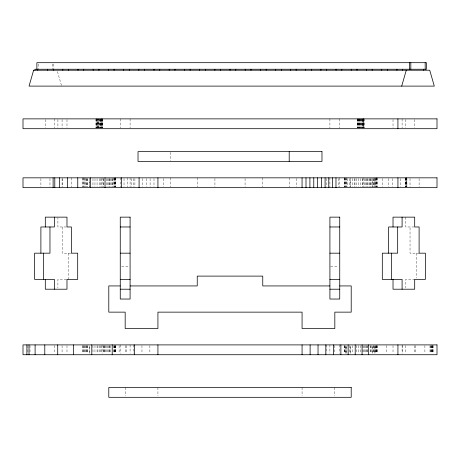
<?xml version="1.0" encoding="UTF-8"?>
<svg xmlns="http://www.w3.org/2000/svg" width="460" height="460" viewBox="0 0 460 460"><rect width="100%" height="100%" fill="white"/><g stroke="black" fill="none" stroke-linecap="round" stroke-linejoin="round"><path stroke-width="0.34" stroke-dasharray="2.3 1.72" d="M66.286 226.97L57.908 226.97L57.908 217.844M414.224 226.97L405.622 226.97L405.622 217.143M70.719 253.178L62.324 253.178L62.324 226.97M419.106 253.178L410.032 253.178L410.032 226.97M121.664 266.277L129.386 266.277M330.613 266.277L338.336 266.277M66.481 279.381L57.908 279.381L57.908 287.805M414.909 279.381L405.622 279.381L405.622 287.805M57.477 71.605L61.444 85.422M433.061 345.598L433.101 353.32M432.94 345.598L432.94 353.32M432.739 345.598L432.739 353.32M432.463 345.598L432.463 353.32M432.112 345.598L432.112 353.32M431.693 345.598L431.693 353.32M431.192 345.598L431.192 353.32M430.985 345.598L430.985 353.32M430.623 345.598L430.623 353.32M429.991 345.598L429.991 353.32M424.902 345.598L424.902 353.32M419.106 178.537L419.106 186.955M416.34 253.178L416.34 277.966M415.207 345.598L415.207 353.32M414.696 119.571L414.696 127.995M414.696 345.598L414.696 353.32M410.032 178.537L410.032 186.955M406.893 178.537L406.893 186.955L406.812 177.83M406.709 177.83L406.709 186.955M406.571 177.83L406.571 186.955M406.387 177.83L406.387 186.955M406.174 177.83L406.174 186.955M405.921 177.83L405.921 186.955M405.634 177.83L405.634 186.955M405.622 119.571L405.622 127.995M405.622 345.598L405.622 353.32M405.306 177.83L405.306 186.955M405.202 178.537L405.202 186.955M402.281 345.598L402.281 353.32M402.092 118.87L402.092 127.995M402.092 344.897L402.092 353.32M400.332 178.537L400.332 186.955M393.018 119.571L393.018 127.995M393.018 345.598L393.018 353.32M392.581 178.537L392.581 186.955M388.608 178.537L388.608 186.955M386.492 345.598L386.492 353.32M382.237 178.537L382.237 186.955M377.085 177.83L377.148 186.955M377.148 345.598L377.085 353.32M377.004 177.83L377.004 186.955M377.004 345.598L377.004 353.32M376.895 177.83L376.895 186.955M376.895 345.598L376.895 353.32M376.591 177.83L376.579 186.955M376.591 345.598L376.579 353.32M376.159 177.83L376.159 186.955M376.159 345.598L376.159 353.32M375.889 177.83L375.889 186.955M375.889 345.598L375.889 353.32M375.619 178.537L375.619 186.955M375.619 345.598L375.619 353.32M374.963 178.537L374.963 186.955L374.946 177.83M374.198 178.537L374.198 186.955M374.198 345.598L374.198 353.32M373.773 178.537L373.773 186.955M373.773 345.598L373.773 353.32M373.324 178.537L373.324 186.955M373.324 345.598L373.324 353.32M371.289 178.537L371.289 186.955M371.289 345.598L371.289 353.32M370.783 178.537L370.783 186.955M370.783 345.598L370.783 353.32M370.15 178.537L370.15 186.955M370.15 345.598L370.15 353.32M369.604 178.537L369.604 186.955M368.995 178.537L368.949 186.955M367.69 178.537L367.69 186.955M367.69 345.598L367.69 353.32M367.04 178.537L367.04 186.955M367.04 345.598L367.04 353.32M366.378 178.537L366.378 186.955M366.378 345.598L366.378 353.32M365.022 178.537L365.022 186.955M365.022 345.598L365.022 353.32M364.97 178.537L364.97 186.955M364.97 345.598L364.97 353.32M364.044 118.87L364.044 127.995L363.969 118.87M363.894 118.87L363.9 127.995M363.797 118.87L363.803 127.995M363.676 118.87L363.676 127.995M363.601 118.87L363.601 127.995M363.63 177.83L363.63 186.955M363.63 345.598L363.63 353.32M363.538 118.87L363.538 127.995M363.371 118.87L363.371 127.995M363.36 118.87L363.36 127.995M363.187 118.87L363.187 127.995M362.992 118.87L363.078 127.995M362.859 178.537L362.859 186.955M362.859 345.598L362.859 353.32M362.756 118.87L362.773 127.995M362.537 118.87L362.537 127.995M362.405 118.87L362.405 127.995M362.29 119.571L362.29 127.995M362.21 178.537L362.21 186.955M362.026 118.87L362.031 127.995M361.623 118.87L361.617 127.995M361.198 118.87L361.198 127.995M360.761 118.87L360.772 127.995M360.772 178.537L360.732 186.955M360.732 345.598L360.772 353.32M360.347 118.87L360.329 127.995M359.933 118.87L359.933 127.995M359.904 118.87L359.904 127.995M359.53 118.87L359.501 127.995M359.122 118.87L359.151 127.995M358.788 118.87L358.771 127.995M358.593 178.537L358.616 186.955M358.616 345.598L358.593 353.32M358.455 118.87L358.461 127.995M358.173 118.87L358.173 127.995M357.932 118.87L357.932 127.995M357.742 118.87L357.742 127.995M357.604 118.87L357.61 127.995M357.495 118.87L357.495 127.995M356.483 178.537L356.546 186.955M356.546 345.598L356.483 353.32M354.976 178.537L354.976 186.955M354.539 178.537L354.464 186.955M352.624 178.537L352.567 186.955M352.567 345.598L352.624 353.32M349.215 178.537L349.186 186.955M349.186 345.598L349.215 353.32M347.806 178.537L347.748 186.955M346.604 177.83L346.604 186.955L346.558 178.537M345.638 177.83L345.638 186.955L345.621 178.537M344.937 177.83L344.948 186.955M344.948 345.598L344.937 353.32M344.523 177.83L344.534 186.955M344.523 345.598L344.534 353.32M344.391 177.83L344.391 186.955M344.391 345.598L344.391 353.32M339.739 118.87L339.739 127.995M339.739 177.83L339.739 186.955M339.739 344.897L339.739 353.32M338.646 178.537L338.646 186.955M334.828 345.598L334.828 353.32M334.828 387.487L334.828 395.91M329.912 118.87L329.912 127.995M329.912 177.83L329.912 186.955M329.912 344.897L329.912 353.32M326.634 178.537L326.634 186.955M326.64 344.897L326.64 353.32M302.07 387.487L302.07 395.91M296.827 178.537L296.827 186.955M289.202 177.83L289.202 186.955M262.758 177.83L262.758 186.955M245.065 178.537L245.065 186.955M214.929 178.537L214.929 186.955M197.242 177.83L197.242 186.955M170.798 152.329L170.798 160.753M170.798 177.83L170.798 186.955M163.173 178.537L163.173 186.955M157.929 387.487L157.929 395.91M153.991 178.537L153.991 186.955M150.092 178.537L150.092 186.955M149.88 345.598L149.88 353.32M146.228 178.537L146.228 186.955M142.41 178.537L142.41 186.955M141.962 345.598L141.962 353.32M134.906 178.537L134.906 186.955M133.365 178.537L133.365 186.955M133.36 344.897L133.36 353.32M131.226 178.537L131.226 186.955M130.088 118.87L130.088 127.995M130.088 177.83L130.088 186.955M130.088 344.897L130.088 353.32M127.598 177.83L127.598 186.955M126.569 345.598L126.569 353.32M125.172 345.598L125.172 353.32M125.172 387.487L125.172 395.91M124.027 178.537L124.027 186.955M120.261 118.87L120.261 127.995M120.261 177.83L120.261 186.955M120.261 344.897L120.261 353.32M119.117 345.598L119.117 353.32M115.546 177.83L115.609 186.955M115.609 345.598L115.546 353.32M115.466 177.83L115.466 186.955M115.466 345.598L115.466 353.32M115.356 177.83L115.356 186.955M115.356 345.598L115.356 353.32M115.04 177.83L115.046 186.955M115.04 345.598L115.046 353.32M114.62 177.83L114.62 186.955M114.62 345.598L114.62 353.32M114.344 177.83L114.344 186.955M114.344 345.598L114.344 353.32M114.074 178.537L114.074 186.955M114.074 345.598L114.074 353.32M113.407 177.83L113.419 186.955M113.419 345.598L113.407 353.32M112.654 178.537L112.654 186.955M112.234 178.537L112.234 186.955M111.786 178.537L111.786 186.955M110.837 178.537L110.814 186.955M110.837 345.598L110.814 353.32M109.75 178.537L109.75 186.955M109.75 345.598L109.75 353.32M109.244 178.537L109.244 186.955M109.244 345.598L109.244 353.32M108.612 178.537L108.612 186.955M108.612 345.598L108.612 353.32M107.41 178.537L107.456 186.955M107.41 345.598L107.456 353.32M106.145 178.537L106.145 186.955M106.145 345.598L106.145 353.32M105.495 345.598L105.495 353.32M104.834 345.598L104.834 353.32M104.794 345.598L104.794 353.32M103.483 178.537L103.483 186.955M103.483 345.598L103.483 353.32M103.425 178.537L103.425 186.955M103.425 345.598L103.425 353.32M102.499 118.87L102.43 127.995M102.356 118.87L102.35 127.995M102.252 118.87L102.258 127.995M102.137 118.87L102.137 127.995M102.057 118.87L102.057 127.995M102.091 177.83L102.091 186.955M102.091 344.897L102.091 353.32M101.993 118.87L101.993 127.995M101.832 118.87L101.815 127.995M101.648 118.87L101.648 127.995M101.534 118.87L101.534 127.995M101.447 118.87L101.447 127.995M101.315 178.537L101.315 186.955M101.315 345.598L101.315 353.32M101.217 118.87L101.229 127.995M100.999 118.87L100.999 127.995M100.861 118.87L100.861 127.995M100.751 119.571L100.751 127.995M100.671 178.537L100.671 186.955M100.671 345.598L100.671 353.32M100.481 118.87L100.493 127.995M100.079 118.87L100.079 127.995M99.659 118.87L99.653 127.995M99.222 118.87L99.228 127.995M99.193 178.537L99.228 186.955M99.228 345.598L99.193 353.32M98.785 118.87L98.808 127.995M97.963 118.87L97.991 127.995M97.94 345.598L97.94 353.32M97.583 118.87L97.606 127.995M97.048 178.537L97.077 186.955M97.077 345.598L97.048 353.32M96.91 118.87L96.916 127.995M96.629 118.87L96.634 127.995M96.393 118.87L96.393 127.995M96.198 118.87L96.203 127.995M96.065 118.87L96.059 127.995M95.979 118.87L95.985 127.995M95.001 178.537L94.938 186.955M95.001 345.598L94.938 353.32M92.995 178.537L92.926 186.955M92.926 345.598L92.995 353.32M87.676 178.537L87.676 186.955M87.676 345.598L87.676 353.32M87.647 178.537L87.647 186.955M87.647 345.598L87.647 353.32M86.267 178.537L86.267 186.955M86.267 345.598L86.267 353.32M86.21 178.537L86.21 186.955M86.21 345.598L86.21 353.32M85.065 177.83L85.065 186.955M85.065 345.598L85.065 353.32M85.02 178.537L85.02 186.955M85.02 345.598L85.02 353.32M84.099 177.83L84.082 186.955M84.099 345.598L84.082 353.32M83.398 177.83L83.404 186.955M83.398 345.598L83.404 353.32M82.984 177.83L82.99 186.955M82.99 345.598L82.984 353.32M82.852 177.83L82.852 186.955M82.852 345.598L82.852 353.32M71.392 177.83L71.392 186.955M68.626 253.178L68.626 279.381M66.982 119.571L66.982 127.995M66.982 345.598L66.982 353.32M62.324 178.537L62.324 186.955M62.077 119.571L62.077 127.995M62.077 178.537L62.077 186.955M62.077 345.598L62.077 353.32M57.908 119.571L57.908 127.995M54.378 118.87L54.378 127.995M54.378 345.598L54.378 353.32M53.82 63.997L53.82 68.586M52.515 63.997L52.515 68.586M49.968 178.537L49.968 186.955M45.304 119.571L45.304 127.995M40.894 178.537L40.894 186.955M38.18 63.997L38.18 68.586M30.015 345.598L30.015 353.32M27.887 345.598L27.887 353.32M374.963 353.32L374.963 345.598L374.946 353.32M372.381 186.955L372.381 178.537L372.353 186.955M372.381 353.32L372.381 345.598L372.353 353.32M350.83 186.955L350.83 178.537L350.813 186.955M350.83 353.32L350.83 345.598L350.813 353.32M346.604 353.32L346.604 345.598L346.558 353.32M345.638 353.32L345.638 345.598L345.621 353.32M98.394 127.995L98.394 118.87L98.365 127.995M97.25 127.995L97.25 118.87L97.232 127.995M89.292 186.955L89.292 178.537L89.269 186.955M89.292 353.32L89.292 345.598L89.269 353.32"/><path stroke-width="0.69" d="M401.706 86.112L406.272 70.225M120.261 226.97L130.088 226.97M329.912 226.97L339.739 226.97M120.261 253.178L130.088 253.178M329.912 253.178L339.739 253.178M120.261 279.381L130.088 279.381M329.912 279.381L339.739 279.381M120.261 285.936L108.796 285.936L108.796 312.139L125.172 312.139L125.172 328.52L157.929 328.52L157.929 312.139L302.07 312.139L302.07 328.52L334.828 328.52L334.828 312.139L351.204 312.139L351.204 285.936L339.739 285.936M130.088 285.936L197.242 285.936L197.242 276.109L262.758 276.109L262.758 285.936L329.912 285.936M120.261 289.208L130.088 289.208M329.912 289.208L339.739 289.208M425.172 62.686L425.172 69.242M423.47 69.242L423.47 70.225M410.832 62.686L410.832 69.242M409.526 62.686L409.526 69.242M402.615 69.242L402.615 70.225M402.092 217.143L402.092 226.97L388.608 226.97L388.608 253.178M402.092 289.208L402.092 279.381L382.306 279.381L382.306 253.178L397.676 253.178L397.676 226.97M397.923 118.87L397.923 128.696M397.929 177.83L397.929 187.663M397.929 344.897L397.929 354.729M396.905 69.242L396.905 70.225M393.018 226.97L393.018 217.143L414.696 217.143L414.696 226.97L419.106 226.97L419.106 253.178L425.408 253.178L425.408 279.381L414.696 279.381L414.696 289.208L393.018 289.208L393.018 279.381M391.374 253.178L391.374 279.381M387.406 69.242L387.406 70.225M381.697 69.242L381.697 70.225M372.203 69.242L372.203 70.225M368.684 344.897L368.684 354.729M366.493 69.242L366.493 70.225M362.06 344.897L362.06 354.729M356.994 69.242L356.994 70.225M355.206 344.897L355.206 354.729M351.285 69.242L351.285 70.225M348.145 344.897L348.145 354.729M341.786 69.242L341.786 70.225M340.877 344.897L340.877 354.729M336.076 69.242L336.076 70.225M335.972 177.83L335.972 187.663M333.431 344.897L333.431 354.729M332.402 177.83L332.402 187.663M328.773 177.83L328.773 187.663M326.583 69.242L326.583 70.225M325.812 344.897L325.812 354.729M325.093 177.83L325.093 187.663M321.362 177.83L321.362 187.663M320.873 69.242L320.873 70.225M318.038 344.897L318.038 354.729M317.59 177.83L317.59 187.663M313.772 177.83L313.772 187.663M311.374 69.242L311.374 70.225M310.12 344.897L310.12 354.729M309.908 177.83L309.908 187.663M306.003 177.83L306.003 187.663M305.664 69.242L305.664 70.225M302.065 177.83L302.065 187.663M302.07 344.897L302.07 354.729M296.165 69.242L296.165 70.225M290.455 69.242L290.455 70.225M289.202 151.627L289.202 161.454M281.382 69.242L281.382 70.225M275.672 69.242L275.672 70.225M266.173 69.242L266.173 70.225M260.464 69.242L260.464 70.225M250.97 69.242L250.97 70.225M245.26 69.242L245.26 70.225M235.761 69.242L235.761 70.225M230.052 69.242L230.052 70.225M220.553 69.242L220.553 70.225M214.843 69.242L214.843 70.225M205.35 69.242L205.35 70.225M199.64 69.242L199.64 70.225M190.141 69.242L190.141 70.225M184.431 69.242L184.431 70.225M174.932 69.242L174.932 70.225M169.222 69.242L169.222 70.225M159.729 69.242L159.729 70.225M157.929 177.83L157.929 187.663M157.929 344.897L157.929 354.729M154.019 69.242L154.019 70.225M144.52 69.242L144.52 70.225M139.087 177.83L139.087 187.663M138.811 69.242L138.811 70.225M134.377 344.897L134.377 354.729M129.312 69.242L129.312 70.225M123.602 69.242L123.602 70.225M121.354 177.83L121.354 187.663M114.109 69.242L114.109 70.225M112.211 344.897L112.211 354.729M108.399 69.242L108.399 70.225M105.024 177.83L105.024 187.663M98.9 69.242L98.9 70.225M93.19 69.242L93.19 70.225M91.799 344.897L91.799 354.729M90.396 177.83L90.396 187.663M83.697 69.242L83.697 70.225M77.987 69.242L77.987 70.225M77.757 177.83L77.757 187.663M73.508 344.897L73.508 354.729M68.488 69.242L68.488 70.225M67.419 177.83L67.419 187.663M62.779 69.242L62.779 70.225M59.662 177.83L59.662 187.663M57.718 344.897L57.718 354.729M54.797 177.83L54.797 187.663M54.378 217.143L54.378 226.97L40.894 226.97L40.894 253.178M54.378 289.208L54.378 279.381L34.592 279.381L34.592 253.178L49.968 253.178L49.968 226.97M53.279 69.242L53.279 70.225M53.107 177.83L53.124 187.663M47.57 69.242L47.57 70.225M45.304 226.97L45.304 217.143L66.982 217.143L66.982 226.97L71.392 226.97L71.392 253.178L77.694 253.178L77.694 279.381L66.982 279.381L66.982 289.208L45.304 289.208L45.304 279.381M44.792 344.897L44.792 354.729M43.66 253.178L43.66 279.381M37.772 69.242L37.772 70.225M36.875 69.242L36.875 62.686L426.472 62.686L426.472 69.242L34.92 69.242L34.92 70.225M35.098 344.897L35.098 354.729M29.014 344.897L29.014 354.729M26.898 344.897L26.898 354.729M33.614 70.225L29.055 86.112L434.297 86.112L429.732 70.225L33.614 70.225M437 118.87L23 118.87L23 128.696L437 128.696L437 118.87M321.977 151.627L138.023 151.627L138.023 161.454L321.977 161.454L321.977 151.627M437 177.83L23 177.83L23 187.663L437 187.663L437 177.83M130.088 217.143L120.261 217.143L120.261 299.04L130.088 299.04L130.088 217.143M339.739 217.143L329.912 217.143L329.912 299.04L339.739 299.04L339.739 217.143M437 344.897L23 344.897L23 354.729L437 354.729L437 344.897M351.204 387.487L108.796 387.487L108.796 397.313L351.204 397.313L351.204 387.487"/></g></svg>
